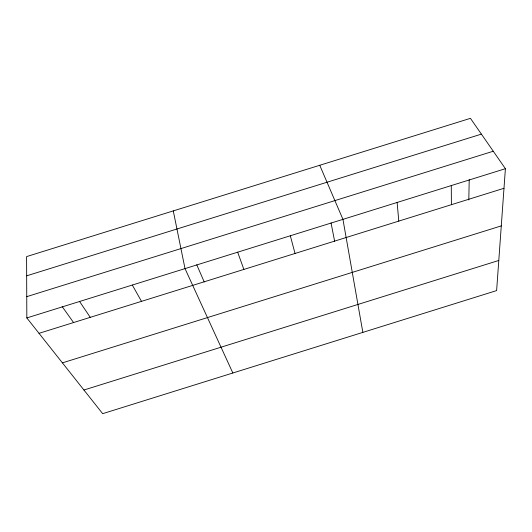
<?xml version="1.0" encoding="UTF-8"?>
<svg xmlns="http://www.w3.org/2000/svg" width="532" height="532" viewBox="0 0 532 532"><rect width="100%" height="100%" fill="white"/><g stroke="black" fill="none" stroke-linecap="round" stroke-linejoin="round"><path stroke-width="0.8" d="M468.805 199.965L469.211 179.643M505.4 168.697L496.622 290.592L102.669 413.67L26.826 317.937L26.6 256.597L470.434 118.33L505.4 168.697L26.826 317.937M26.673 275.829L481.4 134.124M26.746 296.657L493.27 151.228M39.016 333.325L503.99 188.288M62.417 362.864L501.284 225.887M83.93 390.016L498.79 260.461M62.178 306.572L73.496 322.465M79.581 301.484L90.267 317.338M132.308 285.039L141.499 301.358M232.843 372.998L185.01 268.607L173.279 210.898M196.76 264.803L204.241 281.973M319.752 165.272L342.941 219.357L362.851 332.387M237.678 252.181L243.869 269.425M290.326 235.769L295.021 253.471M331.044 222.928L334.641 241.302M397.125 202.459L398.787 221.106M451.276 185.575L451.402 204.687"/></g></svg>
